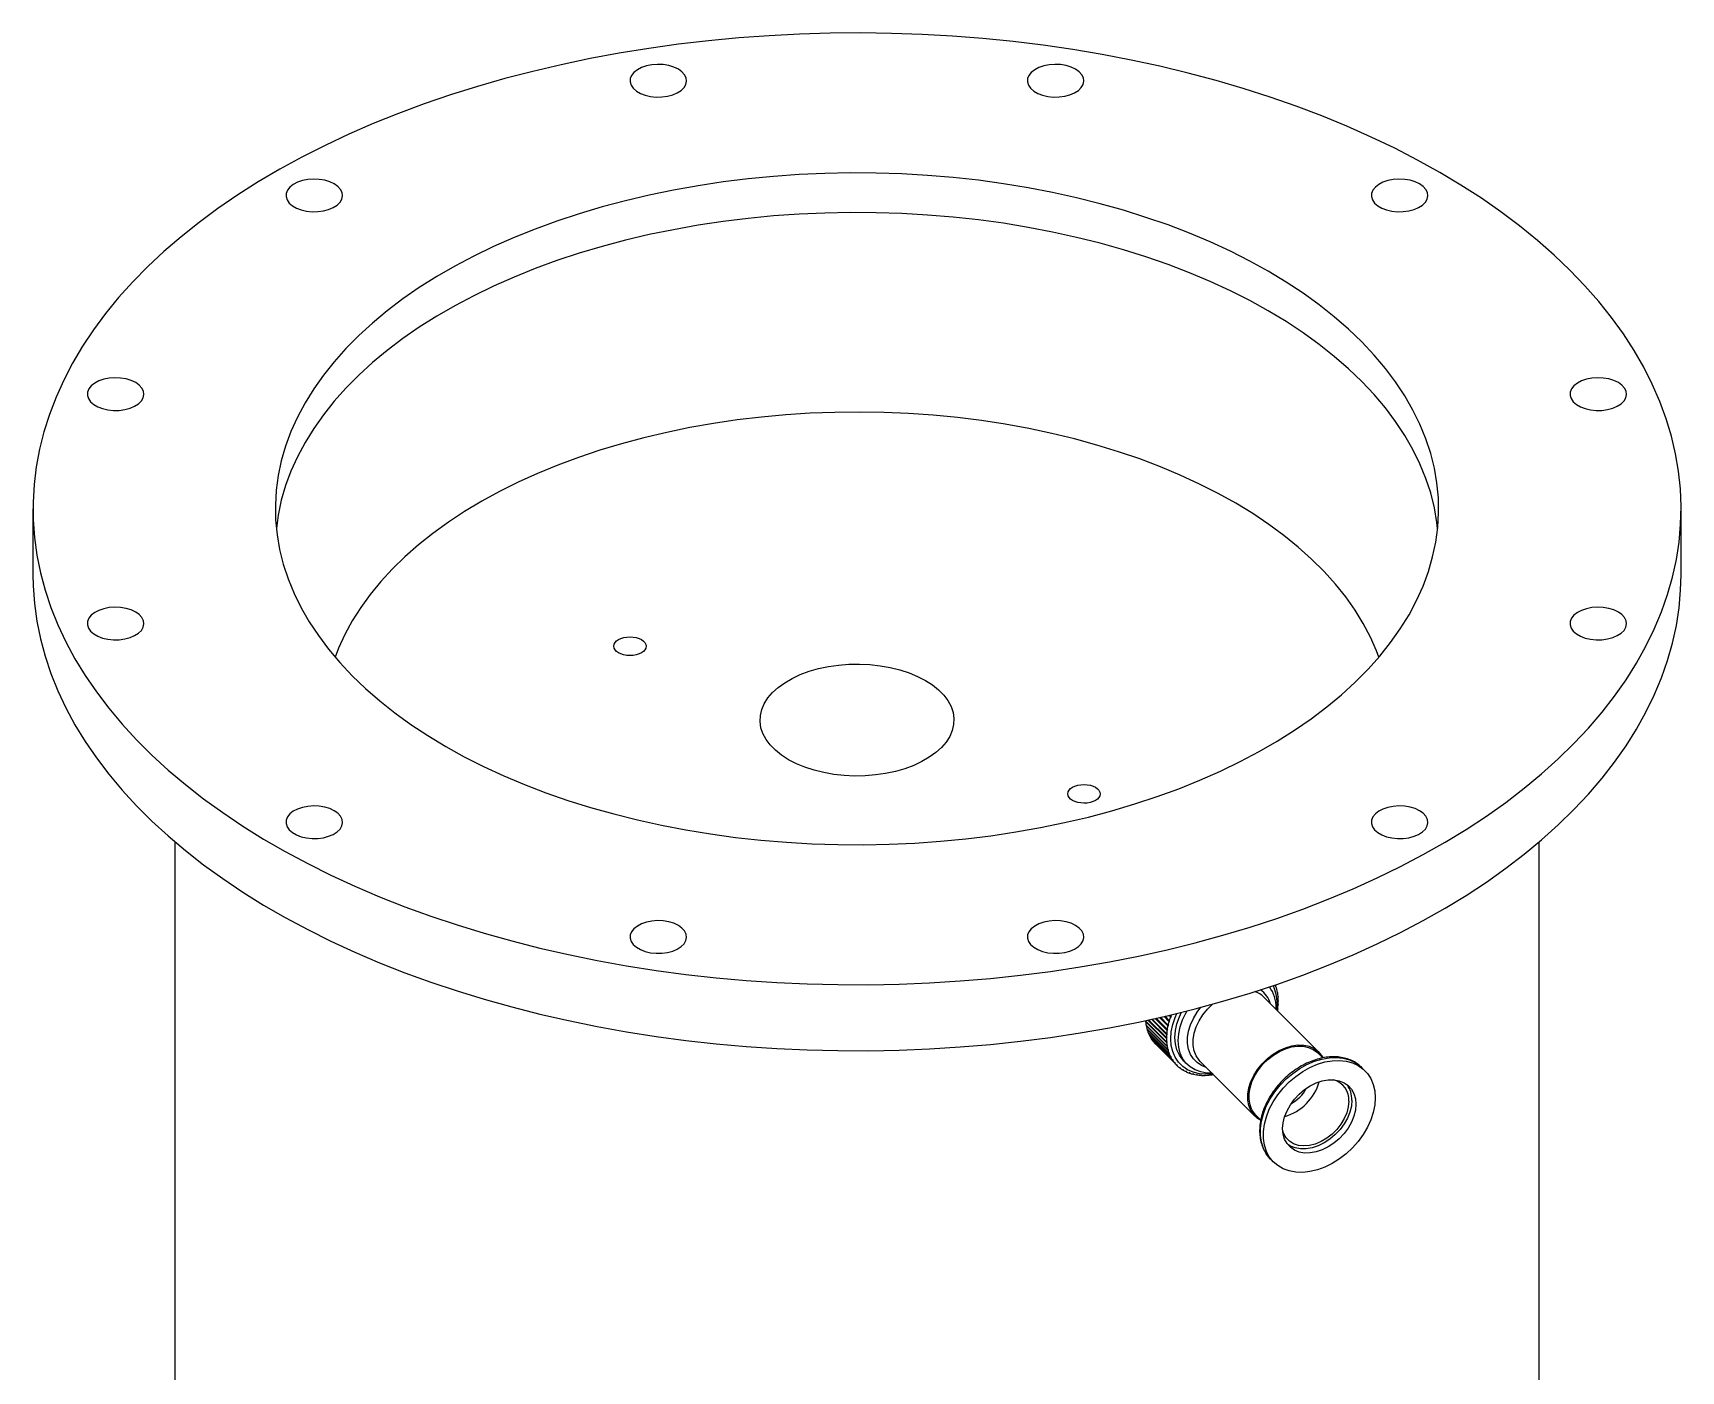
# Model space of a CAD drawing. Header units: millimetres. Extents: x 334 to 3694, y 0 to 2376.
# Drawn here: x 3036.8 to 3342.8, y 1589 to 1837.3 of the extents above; entities that cross this region are included whole.
import ezdxf

# ---------------------------------------------------------------- set-up
doc = ezdxf.new("R2010")
doc.units = ezdxf.units.MM
doc.header["$LTSCALE"] = 3
doc.layers.add('1_외형선', color=7, linetype='Continuous', lineweight=25)

msp = doc.modelspace()

# ---------------------------------------------------------------- linework, layer by layer
at = {"layer": '1_외형선'}
for p, q in [((3036.78, 1749.02), (3036.78, 1736.77)), ((3342.78, 1736.77), (3342.78, 1749.02)), ((3063.12, 1687.22), (3063.12, 1440.56)), ((3316.44, 1440.56), (3316.44, 1687.22)), ((3267.47, 1660.64), (3267.45, 1660.45)), ((3267.45, 1660.45), (3267.52, 1660.5)), ((3267.46, 1660.56), (3267.52, 1660.5)), ((3267.69, 1659.98), (3267.67, 1659.79)), ((3267.67, 1659.79), (3267.73, 1659.83)), ((3267.68, 1659.88), (3267.73, 1659.83)), ((3267.86, 1659.28), (3267.83, 1659.09)), ((3267.83, 1659.09), (3267.89, 1659.12)), ((3267.84, 1659.17), (3267.89, 1659.12)), ((3267.96, 1658.55), (3267.93, 1658.37)), ((3275.55, 1648.19), (3265.4, 1658.34)), ((3265.4, 1658.34), (3265.46, 1658.28)), ((3267.6, 1656.38), (3267.6, 1656.14)), ((3267.78, 1657.24), (3267.7, 1656.03)), ((3267.89, 1656.22), (3267.83, 1656.06)), ((3267.83, 1656.06), (3267.86, 1656.05)), ((3267.84, 1656.07), (3267.86, 1656.05)), ((3267.93, 1658.37), (3267.98, 1658.39)), ((3267.98, 1657.02), (3267.93, 1656.84)), ((3267.93, 1656.88), (3267.96, 1656.85)), ((3267.93, 1656.84), (3267.96, 1656.85)), ((3267.94, 1658.43), (3267.98, 1658.39)), ((3268, 1657.79), (3267.96, 1657.62)), ((3267.96, 1657.62), (3268, 1657.63)), ((3267.97, 1657.66), (3268, 1657.63)), ((3243.34, 1654.01), (3247.24, 1650.11)), ((3243.38, 1653.97), (3243.36, 1653.85)), ((3247.26, 1649.95), (3243.36, 1653.85)), ((3243.43, 1653.27), (3247.33, 1649.37)), ((3243.48, 1653.23), (3243.46, 1653.12)), ((3247.36, 1649.22), (3243.46, 1653.12)), ((3243.58, 1652.57), (3247.48, 1648.67)), ((3243.63, 1652.51), (3243.62, 1652.42)), ((3247.52, 1648.52), (3243.62, 1652.42)), ((3247.22, 1650.7), (3243.79, 1654.13)), ((3243.92, 1654.16), (3247.22, 1650.87)), ((3247.24, 1651.48), (3244.45, 1654.27)), ((3244.6, 1654.31), (3247.26, 1651.65)), ((3247.33, 1652.27), (3245.17, 1654.43)), ((3245.33, 1654.47), (3247.36, 1652.45)), ((3247.48, 1653.08), (3245.95, 1654.61)), ((3246.13, 1654.65), (3247.52, 1653.25)), ((3247.7, 1653.89), (3246.79, 1654.8)), ((3247.88, 1653.92), (3246.96, 1654.84)), ((3246.97, 1654.85), (3247.75, 1654.07)), ((3247.51, 1652.32), (3247.36, 1652.45)), ((3247.48, 1653.08), (3247.67, 1653.12)), ((3247.67, 1653.12), (3247.52, 1653.25)), ((3247.97, 1654.71), (3247.67, 1655.01)), ((3247.7, 1653.89), (3247.88, 1653.92)), ((3247.88, 1653.92), (3247.75, 1654.07)), ((3248.16, 1654.73), (3247.85, 1655.05)), ((3247.87, 1655.06), (3248.04, 1654.88)), ((3247.97, 1654.71), (3248.16, 1654.73)), ((3248.16, 1654.73), (3248.04, 1654.88)), ((3243.8, 1651.89), (3247.7, 1647.99)), ((3243.86, 1651.84), (3243.85, 1651.76)), ((3247.75, 1647.86), (3243.85, 1651.76)), ((3244.07, 1651.26), (3247.97, 1647.36)), ((3244.14, 1651.19), (3244.14, 1651.13)), ((3248.04, 1647.23), (3244.14, 1651.13)), ((3244.41, 1650.67), (3248.31, 1646.77)), ((3244.49, 1650.6), (3244.49, 1650.55)), ((3248.39, 1646.65), (3244.49, 1650.55)), ((3244.8, 1650.13), (3248.7, 1646.23)), ((3244.89, 1650.04), (3244.89, 1650.02)), ((3248.79, 1646.12), (3244.89, 1650.02)), ((3245.25, 1649.64), (3249.15, 1645.74)), ((3247.38, 1650.76), (3247.22, 1650.87)), ((3247.22, 1650.7), (3247.38, 1650.76)), ((3247.24, 1651.48), (3247.41, 1651.53)), ((3247.41, 1650.01), (3247.24, 1650.11)), ((3247.41, 1651.53), (3247.26, 1651.65)), ((3247.26, 1649.95), (3247.41, 1650.01)), ((3247.33, 1652.27), (3247.51, 1652.32)), ((3247.51, 1649.28), (3247.33, 1649.37)), ((3247.36, 1649.22), (3247.51, 1649.28)), ((3247.67, 1648.59), (3247.48, 1648.67)), ((3247.52, 1648.52), (3247.67, 1648.59)), ((3247.88, 1647.93), (3247.7, 1647.99)), ((3247.75, 1647.86), (3247.88, 1647.93)), ((3248.16, 1647.31), (3247.97, 1647.36)), ((3248.04, 1647.23), (3248.16, 1647.31)), ((3248.5, 1646.73), (3248.31, 1646.77)), ((3248.39, 1646.65), (3248.5, 1646.73)), ((3250.48, 1646.52), (3251.08, 1645.92)), ((3253.52, 1646.46), (3263.67, 1636.31)), ((3276.28, 1647.12), (3275.38, 1648.02)), ((3248.9, 1646.2), (3248.7, 1646.23)), ((3248.79, 1646.12), (3248.9, 1646.2)), ((3249.35, 1645.71), (3249.15, 1645.74)), ((3249.25, 1645.64), (3249.15, 1645.74)), ((3249.25, 1645.64), (3249.35, 1645.71)), ((3249.85, 1645.28), (3249.65, 1645.29)), ((3249.76, 1645.21), (3249.68, 1645.29)), ((3249.76, 1645.21), (3249.85, 1645.28)), ((3250.39, 1644.9), (3250.2, 1644.91)), ((3250.32, 1644.83), (3250.25, 1644.91)), ((3250.32, 1644.83), (3250.39, 1644.9)), ((3250.99, 1644.58), (3250.79, 1644.58)), ((3250.93, 1644.52), (3250.86, 1644.58)), ((3250.93, 1644.52), (3250.99, 1644.58)), ((3251.62, 1644.32), (3251.43, 1644.31)), ((3251.57, 1644.26), (3251.52, 1644.32)), ((3251.57, 1644.26), (3251.62, 1644.32)), ((3252.29, 1644.13), (3252.11, 1644.1)), ((3252.25, 1644.07), (3252.21, 1644.11)), ((3252.25, 1644.07), (3252.29, 1644.13)), ((3253, 1643.99), (3252.81, 1643.96)), ((3252.97, 1643.93), (3252.93, 1643.98)), ((3252.97, 1643.93), (3253, 1643.99)), ((3253.73, 1643.91), (3253.55, 1643.87)), ((3253.71, 1643.87), (3253.68, 1643.9)), ((3253.71, 1643.87), (3253.73, 1643.91)), ((3254.49, 1643.9), (3254.31, 1643.86)), ((3254.48, 1643.86), (3254.45, 1643.89)), ((3254.48, 1643.86), (3254.49, 1643.9)), ((3255.27, 1643.95), (3255.1, 1643.9)), ((3255.27, 1643.92), (3255.24, 1643.95)), ((3255.27, 1643.92), (3255.27, 1643.95)), ((3255.95, 1644.03), (3255.9, 1644.01)), ((3283.32, 1645.49), (3283.54, 1645.29)), ((3284.09, 1644.74), (3283.54, 1645.29)), ((3263.84, 1636.48), (3264.75, 1635.57)), ((3266.57, 1628.32), (3267.12, 1627.76))]:
    msp.add_line(p, q, dxfattribs=at)
at = {"layer": '1_외형선', "flags": 128}
for points in [[(3297.97, 1811.47), (3293.87, 1813.75), (3289.63, 1815.94), (3285.25, 1818.03), (3280.74, 1820.04), (3276.11, 1821.94), (3271.35, 1823.74), (3266.48, 1825.44), (3261.51, 1827.03), (3256.44, 1828.52), (3251.27, 1829.89), (3246.02, 1831.16), (3240.7, 1832.31), (3235.3, 1833.34), (3229.84, 1834.26), (3224.32, 1835.06), (3218.76, 1835.74), (3213.15, 1836.3), (3207.52, 1836.75), (3201.85, 1837.07), (3196.18, 1837.26), (3190.49, 1837.34), (3184.8, 1837.29), (3179.12, 1837.13), (3173.46, 1836.84), (3167.81, 1836.43), (3162.2, 1835.89), (3156.63, 1835.24), (3151.1, 1834.47), (3145.62, 1833.58), (3140.21, 1832.58), (3134.86, 1831.45), (3129.59, 1830.22), (3124.4, 1828.87), (3119.31, 1827.41), (3114.31, 1825.85), (3109.41, 1824.18), (3104.63, 1822.4), (3099.96, 1820.52), (3095.42, 1818.54), (3091.01, 1816.47), (3086.73, 1814.31), (3082.6, 1812.05), (3078.62, 1809.71), (3074.79, 1807.28), (3071.11, 1804.77), (3067.61, 1802.19), (3064.27, 1799.53), (3061.1, 1796.8), (3058.11, 1794.01), (3055.31, 1791.15), (3052.69, 1788.23), (3050.26, 1785.27), (3048.02, 1782.25), (3045.98, 1779.18), (3044.14, 1776.08), (3042.49, 1772.93), (3041.06, 1769.75), (3039.82, 1766.55), (3038.8, 1763.32), (3037.98, 1760.07), (3037.38, 1756.8), (3036.98, 1753.53), (3036.79, 1750.25), (3036.82, 1746.96), (3037.06, 1743.68), (3037.51, 1740.41), (3038.17, 1737.15), (3039.04, 1733.9), (3040.11, 1730.68), (3041.4, 1727.48), (3042.89, 1724.31), (3044.58, 1721.18), (3046.47, 1718.08), (3048.56, 1715.03), (3050.85, 1712.02), (3053.33, 1709.06), (3055.99, 1706.16), (3058.84, 1703.32), (3061.88, 1700.54), (3065.09, 1697.83), (3068.47, 1695.19), (3072.02, 1692.63), (3075.73, 1690.14), (3079.6, 1687.73), (3083.62, 1685.41), (3087.79, 1683.18), (3092.1, 1681.03), (3096.54, 1678.98), (3101.12, 1677.03), (3105.81, 1675.18), (3110.63, 1673.43), (3115.55, 1671.78), (3120.57, 1670.24), (3125.69, 1668.81), (3130.9, 1667.49), (3136.19, 1666.29), (3141.55, 1665.19), (3146.98, 1664.22), (3152.47, 1663.36), (3158.02, 1662.62), (3163.6, 1661.99), (3169.22, 1661.49), (3174.87, 1661.11), (3180.54, 1660.85), (3186.22, 1660.71), (3191.91, 1660.7), (3197.6, 1660.81), (3203.27, 1661.04), (3208.93, 1661.39), (3214.56, 1661.86), (3220.15, 1662.45), (3225.7, 1663.16), (3231.21, 1663.99), (3236.65, 1664.94), (3242.03, 1666), (3247.34, 1667.18), (3252.57, 1668.47), (3257.71, 1669.88), (3262.76, 1671.39), (3267.71, 1673.01), (3272.55, 1674.73), (3277.28, 1676.56), (3281.88, 1678.49), (3286.36, 1680.51), (3290.7, 1682.63), (3294.91, 1684.84), (3298.97, 1687.14), (3302.88, 1689.53), (3306.63, 1692), (3310.22, 1694.54), (3313.64, 1697.17), (3316.9, 1699.86), (3319.97, 1702.62), (3322.87, 1705.45), (3325.58, 1708.33), (3328.11, 1711.28), (3330.44, 1714.27), (3332.58, 1717.31), (3334.53, 1720.4), (3336.27, 1723.52), (3337.81, 1726.68), (3339.14, 1729.88), (3340.27, 1733.1), (3341.19, 1736.34), (3341.91, 1739.59), (3342.41, 1742.86), (3342.7, 1746.14), (3342.78, 1749.43), (3342.65, 1752.71), (3342.3, 1755.99), (3341.75, 1759.25), (3340.98, 1762.51), (3340.01, 1765.74), (3338.83, 1768.96), (3337.44, 1772.14), (3335.85, 1775.29), (3334.06, 1778.41), (3332.07, 1781.48), (3329.88, 1784.52), (3327.49, 1787.5), (3324.92, 1790.43), (3322.16, 1793.3), (3319.22, 1796.11), (3316.1, 1798.85), (3312.8, 1801.53), (3309.34, 1804.13), (3305.7, 1806.66), (3301.91, 1809.11), (3297.97, 1811.47)], [(3156.61, 1830.62), (3155.79, 1831.01), (3154.84, 1831.29), (3153.82, 1831.46), (3152.76, 1831.51), (3151.71, 1831.43), (3150.71, 1831.23), (3149.79, 1830.92), (3149, 1830.51), (3148.37, 1830.01), (3147.93, 1829.46), (3147.69, 1828.86), (3147.66, 1828.25), (3147.85, 1827.64), (3148.24, 1827.07), (3148.83, 1826.56), (3149.58, 1826.13), (3150.47, 1825.79), (3151.45, 1825.56), (3152.5, 1825.45), (3153.56, 1825.47), (3154.6, 1825.61), (3155.56, 1825.86), (3156.42, 1826.23), (3157.13, 1826.68), (3157.67, 1827.21), (3158.01, 1827.79), (3158.15, 1828.4), (3158.07, 1829.01), (3157.77, 1829.6), (3157.28, 1830.14), (3156.61, 1830.62)], [(3230.37, 1830.62), (3229.55, 1831.01), (3228.61, 1831.29), (3227.59, 1831.46), (3226.53, 1831.51), (3225.47, 1831.43), (3224.47, 1831.23), (3223.55, 1830.92), (3222.77, 1830.51), (3222.14, 1830.01), (3221.69, 1829.46), (3221.45, 1828.86), (3221.43, 1828.25), (3221.61, 1827.64), (3222.01, 1827.07), (3222.59, 1826.56), (3223.34, 1826.13), (3224.23, 1825.79), (3225.22, 1825.56), (3226.26, 1825.45), (3227.32, 1825.47), (3228.36, 1825.61), (3229.32, 1825.86), (3230.18, 1826.23), (3230.89, 1826.68), (3231.43, 1827.21), (3231.77, 1827.79), (3231.91, 1828.4), (3231.83, 1829.01), (3231.54, 1829.6), (3231.04, 1830.14), (3230.37, 1830.62)], [(3266.15, 1793.1), (3262.69, 1795.01), (3259.1, 1796.83), (3255.37, 1798.55), (3251.51, 1800.18), (3247.53, 1801.7), (3243.43, 1803.12), (3239.24, 1804.44), (3234.94, 1805.65), (3230.56, 1806.75), (3226.09, 1807.73), (3221.56, 1808.6), (3216.96, 1809.36), (3212.31, 1809.99), (3207.62, 1810.51), (3202.89, 1810.9), (3198.13, 1811.18), (3193.36, 1811.33), (3188.58, 1811.36), (3183.81, 1811.27), (3179.04, 1811.05), (3174.3, 1810.72), (3169.59, 1810.26), (3164.92, 1809.69), (3160.29, 1808.99), (3155.72, 1808.18), (3151.22, 1807.25), (3146.8, 1806.21), (3142.46, 1805.06), (3138.21, 1803.8), (3134.06, 1802.43), (3130.03, 1800.95), (3126.11, 1799.37), (3122.31, 1797.7), (3118.64, 1795.93), (3115.12, 1794.07), (3111.74, 1792.12), (3108.51, 1790.08), (3105.45, 1787.97), (3102.55, 1785.77), (3099.81, 1783.51), (3097.26, 1781.18), (3094.89, 1778.79), (3092.7, 1776.33), (3090.7, 1773.83), (3088.9, 1771.27), (3087.29, 1768.68), (3085.88, 1766.04), (3084.68, 1763.37), (3083.68, 1760.67), (3082.89, 1757.95), (3082.31, 1755.21), (3081.94, 1752.46), (3081.79, 1749.71), (3081.84, 1746.95), (3082.1, 1744.19), (3082.58, 1741.45), (3083.26, 1738.72), (3084.16, 1736.01), (3085.26, 1733.32), (3086.56, 1730.67), (3088.07, 1728.05), (3089.77, 1725.48), (3091.67, 1722.95), (3093.77, 1720.47), (3096.05, 1718.04), (3098.51, 1715.68), (3101.16, 1713.38), (3103.98, 1711.15), (3106.96, 1709), (3110.11, 1706.92), (3113.41, 1704.93), (3116.86, 1703.02), (3120.46, 1701.21), (3124.19, 1699.48), (3128.05, 1697.86), (3132.03, 1696.33), (3136.12, 1694.91), (3140.32, 1693.59), (3144.62, 1692.38), (3149, 1691.28), (3153.47, 1690.3), (3158, 1689.43), (3162.6, 1688.68), (3167.25, 1688.04), (3171.94, 1687.53), (3176.67, 1687.13), (3181.42, 1686.86), (3186.2, 1686.7), (3190.97, 1686.67), (3195.75, 1686.76), (3200.51, 1686.98), (3205.26, 1687.31), (3209.97, 1687.77), (3214.64, 1688.34), (3219.27, 1689.04), (3223.83, 1689.85), (3228.33, 1690.78), (3232.76, 1691.82), (3237.1, 1692.97), (3241.35, 1694.24), (3245.49, 1695.61), (3249.53, 1697.08), (3253.45, 1698.66), (3257.25, 1700.33), (3260.91, 1702.1), (3264.44, 1703.97), (3267.82, 1705.92), (3271.04, 1707.95), (3274.11, 1710.07), (3277.01, 1712.26), (3279.74, 1714.52), (3282.3, 1716.85), (3284.67, 1719.25), (3286.86, 1721.7), (3288.86, 1724.2), (3290.66, 1726.76), (3292.27, 1729.36), (3293.68, 1731.99), (3294.88, 1734.66), (3295.88, 1737.36), (3296.66, 1740.08), (3297.24, 1742.82), (3297.61, 1745.57), (3297.77, 1748.33), (3297.72, 1751.08), (3297.46, 1753.84), (3296.98, 1756.58), (3296.3, 1759.31), (3295.4, 1762.02), (3294.3, 1764.71), (3293, 1767.36), (3291.49, 1769.98), (3289.79, 1772.56), (3287.88, 1775.09), (3285.79, 1777.57), (3283.51, 1779.99), (3281.04, 1782.35), (3278.4, 1784.65), (3275.58, 1786.88), (3272.6, 1789.03), (3269.45, 1791.11), (3266.15, 1793.1)], [(3092.73, 1809.33), (3091.91, 1809.72), (3090.96, 1810), (3089.94, 1810.17), (3088.88, 1810.21), (3087.83, 1810.14), (3086.82, 1809.94), (3085.91, 1809.63), (3085.12, 1809.22), (3084.49, 1808.72), (3084.05, 1808.17), (3083.81, 1807.57), (3083.78, 1806.96), (3083.97, 1806.35), (3084.36, 1805.78), (3084.95, 1805.27), (3085.7, 1804.84), (3086.59, 1804.5), (3087.57, 1804.27), (3088.62, 1804.16), (3089.68, 1804.18), (3090.71, 1804.32), (3091.68, 1804.57), (3092.54, 1804.94), (3093.25, 1805.39), (3093.79, 1805.92), (3094.13, 1806.5), (3094.26, 1807.11), (3094.18, 1807.72), (3093.89, 1808.31), (3093.4, 1808.85), (3092.73, 1809.33)], [(3294.25, 1809.33), (3293.43, 1809.72), (3292.49, 1810), (3291.47, 1810.17), (3290.41, 1810.21), (3289.36, 1810.14), (3288.35, 1809.94), (3287.43, 1809.63), (3286.65, 1809.22), (3286.02, 1808.72), (3285.57, 1808.17), (3285.33, 1807.57), (3285.31, 1806.96), (3285.49, 1806.35), (3285.89, 1805.78), (3286.47, 1805.27), (3287.22, 1804.84), (3288.11, 1804.5), (3289.1, 1804.27), (3290.14, 1804.16), (3291.21, 1804.18), (3292.24, 1804.32), (3293.21, 1804.57), (3294.06, 1804.94), (3294.77, 1805.39), (3295.31, 1805.92), (3295.66, 1806.5), (3295.79, 1807.11), (3295.71, 1807.72), (3295.42, 1808.31), (3294.93, 1808.85), (3294.25, 1809.33)], [(3266.15, 1785.75), (3262.69, 1787.66), (3259.1, 1789.48), (3255.37, 1791.2), (3251.51, 1792.83), (3247.53, 1794.35), (3243.43, 1795.78), (3239.24, 1797.09), (3234.94, 1798.3), (3230.56, 1799.4), (3226.09, 1800.38), (3221.56, 1801.25), (3216.96, 1802.01), (3212.31, 1802.64), (3207.62, 1803.16), (3202.89, 1803.55), (3198.13, 1803.83), (3193.36, 1803.98), (3188.58, 1804.01), (3183.81, 1803.92), (3179.04, 1803.71), (3174.3, 1803.37), (3169.59, 1802.92), (3164.92, 1802.34), (3160.29, 1801.65), (3155.72, 1800.83), (3151.22, 1799.91), (3146.8, 1798.86), (3142.46, 1797.71), (3138.21, 1796.45), (3134.06, 1795.08), (3130.03, 1793.6), (3126.11, 1792.03), (3122.31, 1790.35), (3118.64, 1788.58), (3115.12, 1786.72), (3111.74, 1784.77), (3108.51, 1782.73), (3105.45, 1780.62), (3102.55, 1778.43), (3099.81, 1776.16), (3097.26, 1773.83), (3094.89, 1771.44), (3092.7, 1768.98), (3090.7, 1766.48), (3088.9, 1763.92), (3087.29, 1761.33), (3085.88, 1758.69), (3084.68, 1756.02), (3083.68, 1753.32), (3082.89, 1750.6), (3082.31, 1747.86), (3081.97, 1745.34)], [(3266.15, 1785.75), (3262.69, 1787.66), (3259.1, 1789.48), (3255.37, 1791.2), (3251.51, 1792.83), (3247.53, 1794.35), (3243.43, 1795.78), (3239.24, 1797.09), (3234.94, 1798.3), (3230.56, 1799.4), (3226.09, 1800.38), (3221.56, 1801.25), (3216.96, 1802.01), (3212.31, 1802.64), (3207.62, 1803.16), (3202.89, 1803.55), (3198.13, 1803.83), (3193.36, 1803.98), (3188.58, 1804.01), (3183.81, 1803.92), (3179.04, 1803.71), (3174.3, 1803.37), (3169.59, 1802.92), (3164.92, 1802.34), (3160.29, 1801.65), (3155.72, 1800.83), (3151.22, 1799.91), (3146.8, 1798.86), (3142.46, 1797.71), (3138.21, 1796.45), (3134.06, 1795.08), (3130.03, 1793.6), (3126.11, 1792.03), (3122.31, 1790.35), (3118.64, 1788.58), (3115.12, 1786.72), (3111.74, 1784.77), (3108.51, 1782.73), (3105.45, 1780.62), (3102.55, 1778.43), (3099.81, 1776.16), (3097.26, 1773.83), (3094.89, 1771.44), (3092.7, 1768.98), (3090.7, 1766.48), (3088.9, 1763.92), (3087.29, 1761.33), (3085.88, 1758.69), (3084.68, 1756.02), (3083.68, 1753.32), (3082.89, 1750.6), (3082.31, 1747.86), (3081.97, 1745.34)], [(3297.59, 1745.34), (3297.46, 1746.49), (3296.98, 1749.23), (3296.3, 1751.97), (3295.4, 1754.67), (3294.3, 1757.36), (3293, 1760.01), (3291.49, 1762.63), (3289.79, 1765.21), (3287.88, 1767.74), (3285.79, 1770.22), (3283.51, 1772.64), (3281.04, 1775), (3278.4, 1777.3), (3275.58, 1779.53), (3272.6, 1781.68), (3269.45, 1783.76), (3266.15, 1785.75)], [(3297.59, 1745.34), (3297.46, 1746.49), (3296.98, 1749.23), (3296.3, 1751.97), (3295.4, 1754.67), (3294.3, 1757.36), (3293, 1760.01), (3291.49, 1762.63), (3289.79, 1765.21), (3287.88, 1767.74), (3285.79, 1770.22), (3283.51, 1772.64), (3281.04, 1775), (3278.4, 1777.3), (3275.58, 1779.53), (3272.6, 1781.68), (3269.45, 1783.76), (3266.15, 1785.75)], [(3055.85, 1772.45), (3055.02, 1772.84), (3054.08, 1773.12), (3053.06, 1773.29), (3052, 1773.34), (3050.95, 1773.26), (3049.94, 1773.06), (3049.03, 1772.75), (3048.24, 1772.34), (3047.61, 1771.84), (3047.17, 1771.29), (3046.93, 1770.69), (3046.9, 1770.08), (3047.09, 1769.47), (3047.48, 1768.9), (3048.07, 1768.39), (3048.82, 1767.96), (3049.7, 1767.62), (3050.69, 1767.39), (3051.74, 1767.29), (3052.8, 1767.3), (3053.83, 1767.44), (3054.8, 1767.7), (3055.65, 1768.06), (3056.37, 1768.51), (3056.91, 1769.04), (3057.25, 1769.62), (3057.38, 1770.23), (3057.3, 1770.84), (3057.01, 1771.43), (3056.52, 1771.98), (3055.85, 1772.45)], [(3331.14, 1772.45), (3330.31, 1772.84), (3329.37, 1773.12), (3328.35, 1773.29), (3327.29, 1773.34), (3326.24, 1773.26), (3325.23, 1773.06), (3324.32, 1772.75), (3323.53, 1772.34), (3322.9, 1771.84), (3322.46, 1771.29), (3322.22, 1770.69), (3322.19, 1770.08), (3322.38, 1769.47), (3322.77, 1768.9), (3323.35, 1768.39), (3324.11, 1767.96), (3324.99, 1767.62), (3325.98, 1767.39), (3327.02, 1767.29), (3328.09, 1767.3), (3329.12, 1767.44), (3330.09, 1767.7), (3330.94, 1768.06), (3331.66, 1768.51), (3332.19, 1769.04), (3332.54, 1769.62), (3332.67, 1770.23), (3332.59, 1770.84), (3332.3, 1771.43), (3331.81, 1771.98), (3331.14, 1772.45)], [(3238.35, 1759.62), (3234.31, 1760.86), (3230.18, 1762), (3225.96, 1763.02), (3221.67, 1763.93), (3217.31, 1764.72), (3212.89, 1765.39), (3208.42, 1765.95), (3203.91, 1766.39), (3199.37, 1766.71), (3194.8, 1766.9), (3190.23, 1766.97), (3185.66, 1766.92), (3181.1, 1766.75), (3176.55, 1766.46), (3172.03, 1766.05), (3167.56, 1765.51), (3163.12, 1764.86), (3158.75, 1764.09), (3154.44, 1763.21), (3150.21, 1762.21), (3146.06, 1761.1), (3142, 1759.88), (3138.05, 1758.55), (3134.21, 1757.12), (3130.48, 1755.59), (3126.88, 1753.96), (3123.42, 1752.23), (3120.1, 1750.42), (3116.92, 1748.52), (3113.91, 1746.53), (3111.05, 1744.47), (3108.36, 1742.34), (3105.85, 1740.13), (3103.51, 1737.86), (3101.36, 1735.53), (3099.4, 1733.15), (3097.63, 1730.71), (3096.06, 1728.23), (3094.68, 1725.71), (3093.51, 1723.16), (3092.87, 1721.5)], [(3286.69, 1721.5), (3286.25, 1722.65), (3285.12, 1725.21), (3283.79, 1727.74), (3282.26, 1730.22), (3280.53, 1732.67), (3278.6, 1735.06), (3276.49, 1737.4), (3274.19, 1739.69), (3271.71, 1741.9), (3269.06, 1744.05), (3266.23, 1746.13), (3263.25, 1748.13), (3260.1, 1750.05), (3256.81, 1751.88), (3253.37, 1753.62), (3249.8, 1755.27), (3246.1, 1756.82), (3242.28, 1758.27), (3238.35, 1759.62)], [(3036.78, 1736.77), (3036.82, 1734.72), (3037.06, 1731.44), (3037.51, 1728.16), (3038.17, 1724.9), (3039.04, 1721.66), (3040.11, 1718.43), (3041.4, 1715.23), (3042.89, 1712.06), (3044.58, 1708.93), (3046.47, 1705.83), (3048.56, 1702.78), (3050.85, 1699.77), (3053.33, 1696.82), (3055.99, 1693.92), (3058.84, 1691.07), (3061.88, 1688.3), (3065.09, 1685.59), (3068.47, 1682.94), (3072.02, 1680.38), (3075.73, 1677.89), (3079.6, 1675.48), (3083.62, 1673.16), (3087.79, 1670.93), (3092.1, 1668.79), (3096.54, 1666.74), (3101.12, 1664.78), (3105.81, 1662.93), (3110.63, 1661.18), (3115.55, 1659.53), (3120.57, 1658), (3125.69, 1656.56), (3130.9, 1655.25), (3136.19, 1654.04), (3141.55, 1652.95), (3146.98, 1651.97), (3152.47, 1651.11), (3158.02, 1650.37), (3163.6, 1649.75), (3169.22, 1649.24), (3174.87, 1648.86), (3180.54, 1648.6), (3186.22, 1648.47), (3191.91, 1648.45), (3197.6, 1648.56), (3203.27, 1648.79), (3208.93, 1649.14), (3214.56, 1649.61), (3220.15, 1650.2), (3225.7, 1650.91), (3231.21, 1651.74), (3236.65, 1652.69), (3242.03, 1653.75), (3247.34, 1654.93), (3252.57, 1656.22), (3257.71, 1657.63), (3262.76, 1659.14), (3267.71, 1660.76), (3272.55, 1662.48), (3277.28, 1664.31), (3281.88, 1666.24), (3286.36, 1668.26), (3290.7, 1670.38), (3294.91, 1672.6), (3298.97, 1674.9), (3302.88, 1677.28), (3306.63, 1679.75), (3310.22, 1682.3), (3313.64, 1684.92), (3316.9, 1687.61), (3319.97, 1690.37), (3322.87, 1693.2), (3325.58, 1696.09), (3328.11, 1699.03), (3330.44, 1702.02), (3332.58, 1705.06), (3334.53, 1708.15), (3336.27, 1711.28), (3337.81, 1714.44), (3339.14, 1717.63), (3340.27, 1720.85), (3341.19, 1724.09), (3341.91, 1727.35), (3342.41, 1730.62), (3342.7, 1733.9), (3342.78, 1736.77)], [(3055.85, 1729.87), (3055.02, 1730.26), (3054.08, 1730.54), (3053.06, 1730.71), (3052, 1730.75), (3050.95, 1730.68), (3049.94, 1730.48), (3049.03, 1730.17), (3048.24, 1729.76), (3047.61, 1729.26), (3047.17, 1728.7), (3046.93, 1728.11), (3046.9, 1727.49), (3047.09, 1726.89), (3047.48, 1726.32), (3048.07, 1725.81), (3048.82, 1725.38), (3049.7, 1725.04), (3050.69, 1724.81), (3051.74, 1724.7), (3052.8, 1724.72), (3053.83, 1724.86), (3054.8, 1725.11), (3055.65, 1725.48), (3056.37, 1725.93), (3056.91, 1726.46), (3057.25, 1727.04), (3057.38, 1727.65), (3057.3, 1728.26), (3057.01, 1728.85), (3056.52, 1729.39), (3055.85, 1729.87)], [(3331.14, 1729.87), (3330.31, 1730.26), (3329.37, 1730.54), (3328.35, 1730.71), (3327.29, 1730.75), (3326.24, 1730.68), (3325.23, 1730.48), (3324.32, 1730.17), (3323.53, 1729.76), (3322.9, 1729.26), (3322.46, 1728.7), (3322.22, 1728.11), (3322.19, 1727.49), (3322.38, 1726.89), (3322.77, 1726.32), (3323.35, 1725.81), (3324.11, 1725.38), (3324.99, 1725.04), (3325.98, 1724.81), (3327.02, 1724.7), (3328.09, 1724.72), (3329.12, 1724.86), (3330.09, 1725.11), (3330.94, 1725.48), (3331.66, 1725.93), (3332.19, 1726.46), (3332.54, 1727.04), (3332.67, 1727.65), (3332.59, 1728.26), (3332.3, 1728.85), (3331.81, 1729.39), (3331.14, 1729.87)], [(3174.09, 1714.92), (3175.14, 1715.87), (3176.36, 1716.75), (3177.74, 1717.54), (3179.25, 1718.25), (3180.89, 1718.86), (3182.64, 1719.36), (3184.46, 1719.75), (3186.36, 1720.02), (3188.29, 1720.18), (3190.23, 1720.21), (3192.18, 1720.12), (3194.09, 1719.91), (3195.96, 1719.58), (3197.75, 1719.14), (3199.45, 1718.59), (3201.03, 1717.93), (3202.48, 1717.18), (3203.79, 1716.35), (3204.93, 1715.43), (3205.89, 1714.46), (3206.66, 1713.42), (3207.24, 1712.35), (3207.61, 1711.24), (3207.77, 1710.12), (3207.72, 1709), (3207.46, 1707.88), (3207, 1706.79), (3206.33, 1705.73), (3205.46, 1704.72), (3204.42, 1703.78), (3203.2, 1702.9), (3201.82, 1702.1), (3200.31, 1701.39), (3198.67, 1700.79), (3196.92, 1700.28), (3195.09, 1699.89), (3193.2, 1699.62), (3191.27, 1699.47), (3189.32, 1699.43), (3187.38, 1699.52), (3185.47, 1699.73), (3183.6, 1700.06), (3181.81, 1700.5), (3180.11, 1701.06), (3178.53, 1701.71), (3177.07, 1702.46), (3175.77, 1703.3), (3174.63, 1704.21), (3173.67, 1705.19), (3172.89, 1706.22), (3172.32, 1707.3), (3171.95, 1708.4), (3171.79, 1709.52), (3171.84, 1710.65), (3172.1, 1711.76), (3172.56, 1712.85), (3173.23, 1713.91), (3174.09, 1714.92)], [(3092.73, 1692.99), (3091.91, 1693.38), (3090.96, 1693.66), (3089.94, 1693.83), (3088.88, 1693.88), (3087.83, 1693.8), (3086.82, 1693.6), (3085.91, 1693.29), (3085.12, 1692.88), (3084.49, 1692.38), (3084.05, 1691.83), (3083.81, 1691.23), (3083.78, 1690.62), (3083.97, 1690.01), (3084.36, 1689.44), (3084.95, 1688.93), (3085.7, 1688.5), (3086.59, 1688.16), (3087.57, 1687.93), (3088.62, 1687.83), (3089.68, 1687.84), (3090.71, 1687.98), (3091.68, 1688.24), (3092.54, 1688.6), (3093.25, 1689.05), (3093.79, 1689.58), (3094.13, 1690.16), (3094.26, 1690.77), (3094.18, 1691.38), (3093.89, 1691.97), (3093.4, 1692.51), (3092.73, 1692.99)], [(3294.25, 1692.99), (3293.43, 1693.38), (3292.49, 1693.66), (3291.47, 1693.83), (3290.41, 1693.88), (3289.36, 1693.8), (3288.35, 1693.6), (3287.43, 1693.29), (3286.65, 1692.88), (3286.02, 1692.38), (3285.57, 1691.83), (3285.33, 1691.23), (3285.31, 1690.62), (3285.49, 1690.01), (3285.89, 1689.44), (3286.47, 1688.93), (3287.22, 1688.5), (3288.11, 1688.16), (3289.1, 1687.93), (3290.14, 1687.83), (3291.21, 1687.84), (3292.24, 1687.98), (3293.21, 1688.24), (3294.06, 1688.6), (3294.77, 1689.05), (3295.31, 1689.58), (3295.66, 1690.16), (3295.79, 1690.77), (3295.71, 1691.38), (3295.42, 1691.97), (3294.93, 1692.51), (3294.25, 1692.99)], [(3156.61, 1671.7), (3155.79, 1672.09), (3154.84, 1672.37), (3153.82, 1672.54), (3152.76, 1672.59), (3151.71, 1672.51), (3150.71, 1672.31), (3149.79, 1672), (3149, 1671.59), (3148.37, 1671.09), (3147.93, 1670.54), (3147.69, 1669.94), (3147.66, 1669.33), (3147.85, 1668.72), (3148.24, 1668.15), (3148.83, 1667.64), (3149.58, 1667.21), (3150.47, 1666.87), (3151.45, 1666.64), (3152.5, 1666.53), (3153.56, 1666.55), (3154.6, 1666.69), (3155.56, 1666.94), (3156.42, 1667.31), (3157.13, 1667.76), (3157.67, 1668.29), (3158.01, 1668.87), (3158.15, 1669.48), (3158.07, 1670.09), (3157.77, 1670.68), (3157.28, 1671.22), (3156.61, 1671.7)], [(3230.37, 1671.7), (3229.55, 1672.09), (3228.61, 1672.37), (3227.59, 1672.54), (3226.53, 1672.59), (3225.47, 1672.51), (3224.47, 1672.31), (3223.55, 1672), (3222.77, 1671.59), (3222.14, 1671.09), (3221.69, 1670.54), (3221.45, 1669.94), (3221.43, 1669.33), (3221.61, 1668.72), (3222.01, 1668.15), (3222.59, 1667.64), (3223.34, 1667.21), (3224.23, 1666.87), (3225.22, 1666.64), (3226.26, 1666.53), (3227.32, 1666.55), (3228.36, 1666.69), (3229.32, 1666.94), (3230.18, 1667.31), (3230.89, 1667.76), (3231.43, 1668.29), (3231.77, 1668.87), (3231.91, 1669.48), (3231.83, 1670.09), (3231.54, 1670.68), (3231.04, 1671.22), (3230.37, 1671.7)], [(3250.48, 1646.52), (3250.26, 1646.76), (3249.64, 1647.63), (3249.18, 1648.62), (3248.91, 1649.73), (3248.82, 1650.92), (3248.91, 1652.17), (3249.18, 1653.46), (3249.64, 1654.75), (3250.02, 1655.58)], [(3255.72, 1644.26), (3254.73, 1644.29), (3253.59, 1644.5), (3252.55, 1644.88), (3251.64, 1645.44), (3250.86, 1646.16), (3250.24, 1647.03), (3249.78, 1648.02), (3249.51, 1649.13), (3249.42, 1650.32), (3249.51, 1651.57), (3249.78, 1652.86), (3250.24, 1654.15), (3250.86, 1655.43), (3251.1, 1655.85)], [(3254.62, 1645.36), (3253.76, 1645.7), (3252.93, 1646.23), (3252.24, 1646.93), (3251.71, 1647.76), (3251.35, 1648.71), (3251.17, 1649.76), (3251.17, 1650.89), (3251.35, 1652.06), (3251.71, 1653.25), (3252.24, 1654.44), (3252.93, 1655.59), (3253.61, 1656.5)], [(3253.52, 1646.46), (3253.31, 1646.68), (3252.77, 1647.48), (3252.4, 1648.4), (3252.21, 1649.43), (3252.21, 1650.53), (3252.4, 1651.68), (3252.77, 1652.85), (3253.31, 1654.01), (3254.02, 1655.13), (3254.86, 1656.17), (3255.78, 1657.08)], [(3267.86, 1656.05), (3267.85, 1655.97), (3267.83, 1655.9)], [(3255.82, 1644.15), (3254.6, 1644.07), (3253.37, 1644.17), (3252.22, 1644.45), (3251.17, 1644.9), (3250.25, 1645.52), (3249.47, 1646.3), (3248.85, 1647.22), (3248.4, 1648.27), (3248.13, 1649.42), (3248.04, 1650.66), (3248.13, 1651.96), (3248.4, 1653.29), (3248.85, 1654.64), (3249.17, 1655.37)], [(3264.71, 1635.55), (3264.16, 1635.89), (3263.46, 1636.53), (3262.92, 1637.33), (3262.55, 1638.25), (3262.36, 1639.28), (3262.36, 1640.38), (3262.55, 1641.54), (3262.92, 1642.71), (3263.46, 1643.87), (3264.16, 1644.98), (3265.01, 1646.03), (3265.97, 1646.98), (3267.03, 1647.8), (3268.15, 1648.48), (3269.32, 1649), (3270.49, 1649.35), (3271.63, 1649.51), (3272.73, 1649.49), (3273.74, 1649.27), (3274.65, 1648.88), (3275.42, 1648.31), (3276.05, 1647.58), (3276.3, 1647.17)], [(3263.84, 1636.48), (3263.64, 1636.7), (3263.11, 1637.47), (3262.75, 1638.37), (3262.57, 1639.37), (3262.57, 1640.44), (3262.75, 1641.56), (3263.11, 1642.69), (3263.64, 1643.82), (3264.32, 1644.9), (3265.14, 1645.92), (3266.08, 1646.84), (3267.1, 1647.64), (3268.2, 1648.31), (3269.32, 1648.81), (3270.46, 1649.15), (3271.58, 1649.3), (3272.64, 1649.28), (3273.62, 1649.07), (3274.5, 1648.69), (3275.26, 1648.13), (3275.38, 1648.02)], [(3266.57, 1628.32), (3266.49, 1628.4), (3265.78, 1629.29), (3265.24, 1630.32), (3264.87, 1631.46), (3264.69, 1632.69), (3264.69, 1634), (3264.87, 1635.36), (3265.24, 1636.75), (3265.78, 1638.13), (3266.49, 1639.49), (3267.35, 1640.81), (3268.34, 1642.05), (3269.46, 1643.2), (3270.68, 1644.23), (3271.98, 1645.14), (3273.33, 1645.89), (3274.71, 1646.48), (3276.09, 1646.9), (3277.46, 1647.14), (3278.79, 1647.19), (3280.05, 1647.06), (3281.22, 1646.75), (3282.28, 1646.26), (3283.21, 1645.6), (3283.32, 1645.49)], [(3286, 1639.71), (3285.91, 1638.38), (3285.63, 1637), (3285.18, 1635.61), (3284.55, 1634.24), (3283.77, 1632.9), (3282.83, 1631.61), (3281.77, 1630.42), (3280.6, 1629.32), (3279.34, 1628.35), (3278.02, 1627.52), (3276.65, 1626.85), (3275.26, 1626.34), (3273.88, 1626.01), (3272.53, 1625.86), (3271.23, 1625.9), (3270.02, 1626.13), (3268.9, 1626.53), (3267.9, 1627.11), (3267.04, 1627.85), (3266.33, 1628.74), (3265.79, 1629.76), (3265.43, 1630.9), (3265.24, 1632.14), (3265.24, 1633.45), (3265.43, 1634.81), (3265.79, 1636.19), (3266.33, 1637.58), (3267.04, 1638.94), (3267.9, 1640.25), (3268.9, 1641.5), (3270.02, 1642.64), (3271.23, 1643.68), (3272.53, 1644.58), (3273.88, 1645.34), (3275.26, 1645.93), (3276.65, 1646.35), (3278.02, 1646.58), (3279.34, 1646.64), (3280.6, 1646.51), (3281.77, 1646.19), (3282.83, 1645.7), (3283.77, 1645.04), (3284.55, 1644.22), (3285.18, 1643.26), (3285.63, 1642.18), (3285.91, 1640.99), (3286, 1639.71)], [(3282.42, 1638.52), (3282.32, 1637.43), (3282.05, 1636.31), (3281.6, 1635.19), (3280.98, 1634.1), (3280.22, 1633.06), (3279.33, 1632.12), (3278.34, 1631.28), (3277.28, 1630.58), (3276.17, 1630.04), (3275.05, 1629.67), (3273.94, 1629.47), (3272.87, 1629.46), (3271.89, 1629.64), (3271, 1629.99), (3270.24, 1630.52), (3269.62, 1631.2), (3269.17, 1632.02), (3268.9, 1632.96), (3268.8, 1633.98), (3268.9, 1635.07), (3269.17, 1636.19), (3269.62, 1637.31), (3270.24, 1638.4), (3271, 1639.43), (3271.89, 1640.38), (3272.87, 1641.22), (3273.94, 1641.91), (3275.05, 1642.46), (3276.17, 1642.83), (3277.28, 1643.03), (3278.34, 1643.04), (3279.33, 1642.86), (3280.22, 1642.51), (3280.98, 1641.98), (3281.6, 1641.3), (3282.05, 1640.48), (3282.32, 1639.54), (3282.42, 1638.52)], [(3281.09, 1639.08), (3281, 1638.03), (3280.72, 1636.94), (3280.26, 1635.86), (3279.64, 1634.81), (3278.87, 1633.83), (3277.98, 1632.95), (3276.99, 1632.19), (3275.94, 1631.57), (3274.86, 1631.12), (3273.78, 1630.85), (3272.73, 1630.76), (3271.74, 1630.87), (3270.85, 1631.16), (3270.08, 1631.63), (3269.46, 1632.26), (3269, 1633.04), (3268.82, 1633.52)], [(3281.67, 1639.27), (3281.57, 1638.18), (3281.3, 1637.06), (3280.85, 1635.94), (3280.23, 1634.85), (3279.47, 1633.81), (3278.58, 1632.87), (3277.59, 1632.03), (3276.53, 1631.33), (3275.42, 1630.79), (3274.3, 1630.42), (3273.19, 1630.22), (3272.12, 1630.21), (3271.14, 1630.39), (3270.25, 1630.74), (3269.7, 1631.09)]]:
    msp.add_lwpolyline(points, dxfattribs=at)
at = {"layer": '1_외형선'}
for centre, radius, start, end in [((3262.31, 1655.23), 4.38, 45.1899, 72.6643), ((3261.97, 1655.96), 4.7, 15.8278, 54.1321), ((3261.36, 1656.55), 6.24, 358.4258, 36.9391), ((3260.59, 1657.35), 7.19, 359.1223, 26.2737), ((3260.94, 1658.02), 7.03, 16.1282, 20.6294), ((3260.44, 1657.88), 7.55, 10.6389, 14.9315), ((3259.83, 1657.78), 8.17, 5.4264, 9.5014), ((3257.55, 1657.78), 10.45, 351.4016, 354.8575), ((3259.14, 1657.72), 8.86, 0.4906, 4.349), ((3258.37, 1657.72), 9.63, 355.8213, 359.4716), ((3251.48, 1654.62), 8.17, 185.4264, 189.5014), ((3250.88, 1654.51), 7.55, 190.6389, 194.9315), ((3250.38, 1654.37), 7.03, 196.1282, 200.6294), ((3258.52, 1650.58), 11.32, 167.2103, 170.4887), ((3259.37, 1650.38), 12.19, 163.2238, 166.3432), ((3260.2, 1650.12), 13.06, 159.4175, 162.3973), ((3260.79, 1649.9), 13.69, 157.572, 158.6358), ((3249.99, 1654.22), 6.62, 201.8813, 206.57), ((3249.71, 1654.08), 6.3, 207.8698, 212.7118), ((3249.54, 1653.97), 6.1, 214.0483, 218.9972), ((3249.47, 1653.91), 6.01, 220.356, 225.3557), ((3256.85, 1650.78), 9.63, 175.8213, 179.4716), ((3256.08, 1650.78), 8.86, 180.4906, 184.349), ((3257.67, 1650.71), 10.45, 171.4016, 174.8575), ((3255.38, 1650.72), 8.17, 185.4264, 189.5014), ((3254.78, 1650.61), 7.55, 190.6389, 194.9315), ((3254.28, 1650.47), 7.03, 196.1282, 200.6294), ((3253.89, 1650.32), 6.62, 201.8813, 206.57), ((3253.61, 1650.18), 6.3, 207.8698, 212.7118), ((3253.44, 1650.07), 6.1, 214.0483, 218.9972), ((3253.37, 1650.01), 6.01, 220.356, 225.3557), ((3253.38, 1650.02), 6.03, 226.7203, 231.71), ((3253.46, 1650.13), 6.16, 233.0633, 237.9832), ((3253.59, 1650.33), 6.39, 239.3092, 244.106), ((3253.73, 1650.64), 6.74, 245.3913, 250.0221), ((3253.88, 1651.07), 7.19, 251.2567, 255.6918), ((3254.01, 1651.6), 7.74, 256.8695, 261.0919), ((3254.11, 1652.24), 8.38, 262.2098, 266.2139), ((3254.15, 1652.96), 9.11, 267.2721, 271.0616), ((3254.12, 1653.75), 9.89, 272.0622, 275.6477), ((3254.04, 1654.58), 10.73, 276.5944, 279.9906), ((3266.53, 1645.33), 9.47, 286.3235, 343.6827), ((3267.36, 1644.5), 6.58, 297.7432, 332.263), ((3277.17, 1639.28), 3.93, 356.9827, 72.7515), ((3277.03, 1639.41), 4.63, 358.239, 36.3573)]:
    msp.add_arc(centre, radius, start, end, dxfattribs=at)
for centre in [(3147.63, 1723.52), (3231.93, 1696.12)]:
    msp.add_ellipse(centre, major_axis=(3.01, -0.01), ratio=0.576141, dxfattribs=at)
msp.add_open_spline([(3283.29, 1645.5), (3283.21, 1645.58), (3282.87, 1645.92), (3282.14, 1646.38), (3281.12, 1646.86), (3279.99, 1647.18), (3278.79, 1647.33), (3277.53, 1647.32), (3276.23, 1647.14), (3274.91, 1646.79), (3273.58, 1646.29), (3272.29, 1645.63), (3271.03, 1644.84), (3269.84, 1643.92), (3268.73, 1642.89), (3267.72, 1641.76), (3266.83, 1640.55), (3266.07, 1639.29), (3265.44, 1637.98), (3264.97, 1636.65), (3264.66, 1635.31), (3264.52, 1634), (3264.55, 1632.73), (3264.76, 1631.53), (3265.13, 1630.41), (3265.67, 1629.4), (3266.19, 1628.68), (3266.56, 1628.35), (3266.66, 1628.26)], degree=3, knots=[0, 0, 0, 0, 0.0121937, 0.0516279, 0.0911008, 0.1307903, 0.1707947, 0.2111203, 0.2517059, 0.2924646, 0.3333174, 0.3742071, 0.4150992, 0.4559872, 0.4968754, 0.537774, 0.578693, 0.6196435, 0.6606353, 0.7016712, 0.7427406, 0.7837978, 0.8247724, 0.8655647, 0.9060646, 0.9461955, 0.9859629, 1, 1, 1, 1], dxfattribs=at)

doc.saveas('drawing.dxf')
